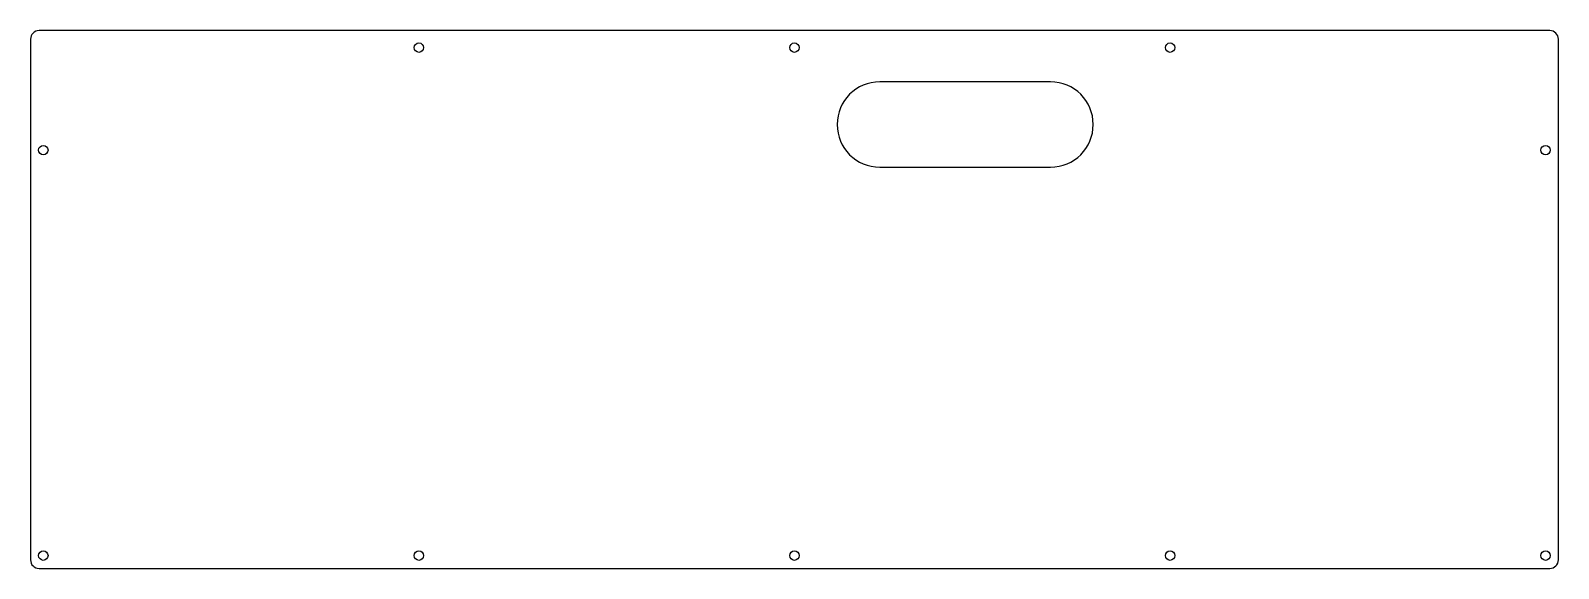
# Model space of a CAD drawing. Header units: millimetres. Extents: x 817 to 2607, y 738 to 1368.
import ezdxf

# ---------------------------------------------------------------- set-up
doc = ezdxf.new("R2010")
doc.units = ezdxf.units.MM

msp = doc.modelspace()

# ---------------------------------------------------------------- linework, layer by layer
at = {"color": 7, "linetype": 'Continuous', "lineweight": 25}
for p, q in [((2596.7, 1368), (826.7, 1368)), ((816.7, 1358), (816.7, 748)), ((2606.7, 748), (2606.7, 1358)), ((2011.7, 1308), (1811.7, 1308)), ((1811.7, 1208), (2011.7, 1208)), ((826.7, 738), (2596.7, 738))]:
    msp.add_line(p, q, dxfattribs=at)
for centre in [(1271.7, 1348), (1711.7, 1348), (2151.7, 1348), (831.7, 1228), (2591.7, 1228), (831.7, 753), (1271.7, 753), (1711.7, 753), (2151.7, 753), (2591.7, 753)]:
    msp.add_circle(centre, 5.5, dxfattribs=at)
for centre, radius, start, end in [((826.7, 1358), 10, 90, 180), ((2596.7, 1358), 10, 0, 90), ((1811.7, 1258), 50, 90, 270), ((2011.7, 1258), 50, 270, 90), ((826.7, 748), 10, 180, 270), ((2596.7, 748), 10, 270, 0)]:
    msp.add_arc(centre, radius, start, end, dxfattribs=at)

doc.saveas('drawing.dxf')
